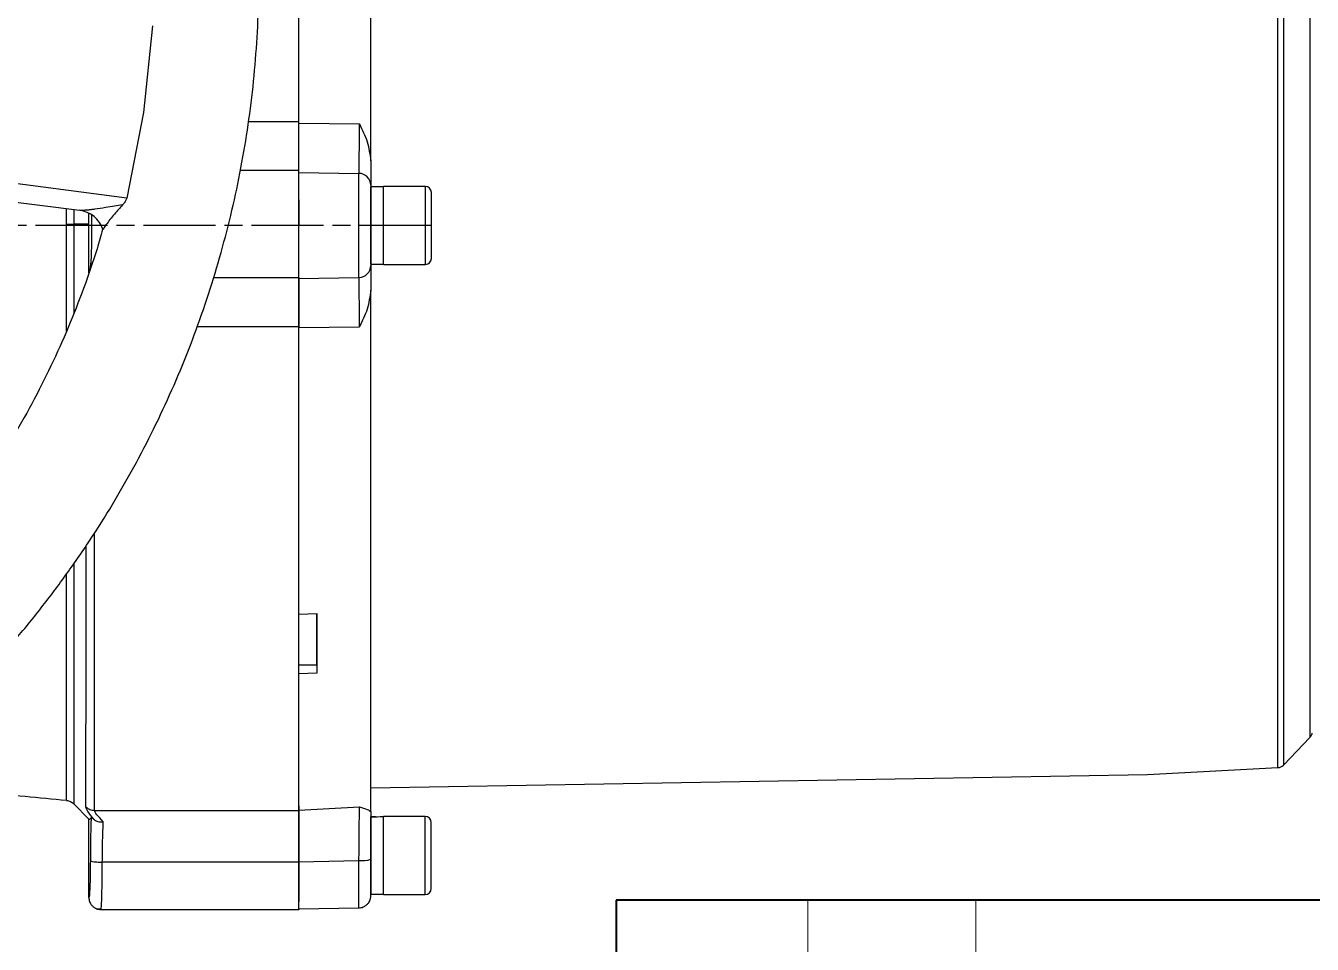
# Model space of a CAD drawing. Header units: millimetres. Extents: x 2379 to 4059, y 879 to 2067.
# Drawn here: x 3220.6 to 3435.1, y 1071.8 to 1224.9 of the extents above; entities that cross this region are included whole.
import ezdxf

# ---------------------------------------------------------------- set-up
doc = ezdxf.new("R2010")
doc.units = ezdxf.units.MM
doc.linetypes.add('AM_ISO08W050', pattern=[18, 12, -1.5, 3, -1.5])
for name, color, linetype, lineweight in [('AM_7', 4, 'AM_ISO08W050', 25), ('粗实线', 7, 'Continuous', 40), ('细实线', 3, 'Continuous', 13)]:
    doc.layers.add(name, color=color, linetype=linetype, lineweight=lineweight)

msp = doc.modelspace()

# ---------------------------------------------------------------- linework, layer by layer
at = {"color": 7, "linetype": 'Continuous', "lineweight": 25}
for p, q in [((3241.674, 1224.85), (3240.213, 1210.397)), ((3240.213, 1210.394), (3237.385, 1196.142)), ((3240.213, 1210.397), (3240.213, 1210.394)), ((3257.684, 1208.908), (3266.083, 1208.908)), ((3266.083, 1208.604), (3276.188, 1208.485)), ((3237.385, 1196.142), (3203.553, 1200.543)), ((3266.083, 1200.733), (3256.32, 1200.733)), ((3266.083, 1200.402), (3276.118, 1200.253)), ((3203.933, 1197.401), (3229.517, 1194.101)), ((3280.183, 1198.016), (3278.083, 1198.016)), ((3287.183, 1198.076), (3280.183, 1198.076)), ((3280.183, 1198.076), (3280.183, 1198.016)), ((3227.354, 1191.781), (3227.354, 1194.38)), ((3228.579, 1194.222), (3228.579, 1191.782)), ((3231.083, 1191.788), (3231.083, 1193.586)), ((3231.083, 1191.788), (3231.083, 1193.586)), ((3231.083, 1191.788), (3228.579, 1191.782)), ((3231.083, 1183.678), (3231.083, 1191.788)), ((3266.083, 1187.326), (3266.083, 1187.576)), ((3278.083, 1185.136), (3280.183, 1185.136)), ((3280.183, 1185.076), (3287.183, 1185.076)), ((3251.871, 1182.873), (3266.083, 1182.873)), ((3266.083, 1182.75), (3276.118, 1182.9)), ((3266.083, 1174.661), (3249.104, 1174.661)), ((3266.083, 1174.548), (3276.188, 1174.667)), ((3266.083, 1126.822), (3269.083, 1126.933)), ((3266.083, 1118.362), (3269.083, 1118.362)), ((3269.083, 1118.362), (3269.083, 1116.938)), ((3269.083, 1116.938), (3266.083, 1116.827)), ((3430.347, 1101.701), (3434.67, 1106.257)), ((3407.609, 1100.097), (3429.337, 1101.235)), ((3278.082, 1097.836), (3407.609, 1100.097)), ((3228.569, 1095.175), (3231.082, 1092.66)), ((3232.002, 1094.105), (3266.082, 1094.105)), ((3266.082, 1094.857), (3266.082, 1094.156)), ((3266.082, 1094.156), (3276.187, 1094.673)), ((3231.082, 1079.577), (3231.082, 1092.66)), ((3278.082, 1090.916), (3278.082, 1093.016)), ((3278.082, 1092.901), (3278.082, 1090.743)), ((3287.182, 1093.076), (3280.182, 1093.076)), ((3266.082, 1085.479), (3233.326, 1085.479)), ((3266.082, 1085.506), (3276.117, 1085.756)), ((3278.082, 1080.136), (3280.182, 1080.136)), ((3280.182, 1080.076), (3287.182, 1080.076)), ((3232.251, 1077.757), (3233.154, 1077.711)), ((3233.081, 1077.576), (3266.082, 1077.576)), ((3233.084, 1077.576), (3233.123, 1077.76)), ((3266.082, 1077.686), (3276.117, 1077.861))]:
    msp.add_line(p, q, dxfattribs=at)
at = {"color": 7, "linetype": 'Continuous', "lineweight": 25, "flags": 128}
for points in [[(3429.337, 1101.235), (3429.337, 1101.244), (3429.337, 1101.496), (3429.337, 1102.098), (3429.337, 1103.046), (3429.337, 1104.338), (3429.337, 1105.968), (3429.337, 1107.931), (3429.337, 1110.217), (3429.337, 1112.819), (3429.337, 1115.727), (3429.337, 1118.928), (3429.337, 1122.412), (3429.337, 1126.163), (3429.337, 1130.169), (3429.337, 1134.412), (3429.337, 1138.877), (3429.337, 1143.546), (3429.337, 1148.402), (3429.337, 1153.425), (3429.337, 1158.596), (3429.337, 1163.895), (3429.337, 1169.301), (3429.337, 1174.794), (3429.337, 1180.352), (3429.337, 1185.953), (3429.337, 1191.576), (3429.337, 1197.199), (3429.337, 1202.8), (3429.337, 1208.358), (3429.337, 1213.851), (3429.337, 1219.257), (3429.337, 1224.556), (3429.337, 1229.727)], [(3430.347, 1101.701), (3430.347, 1101.712), (3430.347, 1101.985), (3430.347, 1102.618), (3430.347, 1103.609), (3430.347, 1104.955), (3430.347, 1106.649), (3430.347, 1108.685), (3430.347, 1111.054), (3430.347, 1113.748), (3430.347, 1116.755), (3430.347, 1120.063), (3430.347, 1123.659), (3430.347, 1127.529), (3430.347, 1131.656), (3430.347, 1136.025), (3430.347, 1140.617), (3430.347, 1145.415), (3430.347, 1150.398), (3430.347, 1155.547), (3430.347, 1160.841), (3430.347, 1166.259), (3430.347, 1171.778), (3430.347, 1177.378), (3430.347, 1183.034), (3430.347, 1188.725), (3430.347, 1194.427), (3430.347, 1200.118), (3430.347, 1205.775), (3430.347, 1211.374), (3430.347, 1216.894), (3430.347, 1222.311), (3430.347, 1227.605)], [(3434.671, 1229.013), (3434.671, 1223.963), (3434.671, 1218.776), (3434.671, 1213.475), (3434.671, 1208.081), (3434.671, 1202.618), (3434.671, 1197.109), (3434.671, 1191.576), (3434.671, 1186.043), (3434.671, 1180.534), (3434.671, 1175.071), (3434.671, 1169.678), (3434.671, 1164.376), (3434.671, 1159.19), (3434.671, 1154.139), (3434.671, 1149.246), (3434.671, 1144.532), (3434.671, 1140.015), (3434.671, 1135.716), (3434.671, 1131.651), (3434.671, 1127.839), (3434.671, 1124.295), (3434.671, 1121.035), (3434.671, 1118.071), (3434.671, 1115.417), (3434.671, 1113.083), (3434.671, 1111.08), (3434.671, 1109.416), (3434.671, 1108.097), (3434.67, 1107.13), (3434.67, 1106.518), (3434.67, 1106.265), (3434.67, 1106.257)], [(3276.118, 1182.9), (3276.118, 1183.264), (3276.118, 1183.996), (3276.118, 1185.065), (3276.118, 1186.422), (3276.118, 1188.008), (3276.118, 1189.751), (3276.118, 1191.576), (3276.118, 1193.401), (3276.118, 1195.145), (3276.118, 1196.73), (3276.118, 1198.087), (3276.118, 1199.156), (3276.118, 1199.889), (3276.118, 1200.253)], [(3278.083, 1185.136), (3278.083, 1185.151), (3278.083, 1185.431), (3278.083, 1186.047), (3278.083, 1186.966), (3278.083, 1188.136), (3278.083, 1189.495), (3278.083, 1190.967), (3278.083, 1192.472), (3278.083, 1193.929), (3278.083, 1195.257), (3278.083, 1196.383), (3278.083, 1197.247), (3278.083, 1197.801), (3278.083, 1198.014), (3278.083, 1198.016)], [(3280.183, 1185.136), (3280.183, 1185.12), (3280.183, 1185.12), (3280.183, 1185.468), (3280.183, 1186.145), (3280.183, 1187.115), (3280.183, 1188.326), (3280.183, 1189.711), (3280.183, 1191.198), (3280.183, 1192.704), (3280.183, 1194.15), (3280.183, 1195.457), (3280.183, 1196.555), (3280.183, 1197.384), (3280.183, 1197.9), (3280.183, 1198.076), (3280.183, 1198.076)], [(3280.183, 1185.136), (3280.183, 1185.138), (3280.183, 1185.351), (3280.183, 1185.904), (3280.183, 1186.768), (3280.183, 1187.895), (3280.183, 1189.223), (3280.183, 1190.679), (3280.183, 1192.185), (3280.183, 1193.657), (3280.183, 1195.015), (3280.183, 1196.186), (3280.183, 1197.104), (3280.183, 1197.72), (3280.183, 1198), (3280.183, 1198.016)], [(3287.183, 1185.076), (3287.183, 1185.12), (3287.183, 1185.468), (3287.183, 1186.145), (3287.183, 1187.115), (3287.183, 1188.326), (3287.183, 1189.711), (3287.183, 1191.198), (3287.183, 1192.704), (3287.183, 1194.15), (3287.183, 1195.457), (3287.183, 1196.555), (3287.183, 1197.384), (3287.183, 1197.9), (3287.183, 1198.076)], [(3278.082, 1093.016), (3278.082, 1092.84), (3278.082, 1092.321), (3278.082, 1091.488), (3278.082, 1090.708)], [(3278.082, 1080.136), (3278.082, 1080.198), (3278.082, 1080.581), (3278.082, 1081.291), (3278.082, 1082.291), (3278.082, 1083.524), (3278.082, 1084.925), (3278.082, 1086.416), (3278.082, 1087.915), (3278.082, 1089.341), (3278.082, 1090.616), (3278.082, 1091.671), (3278.082, 1092.446), (3278.082, 1092.901)], [(3280.182, 1086.576), (3280.182, 1088.075), (3280.182, 1089.493), (3280.182, 1090.754), (3280.182, 1091.79), (3280.182, 1092.544), (3280.182, 1092.977), (3280.182, 1093.065), (3280.182, 1092.962)], [(3280.182, 1080.136), (3280.182, 1080.165), (3280.182, 1080.481), (3280.182, 1081.131), (3280.182, 1082.079), (3280.182, 1083.272), (3280.182, 1084.647), (3280.182, 1086.126), (3280.182, 1087.631), (3280.182, 1089.077), (3280.182, 1090.387), (3280.182, 1091.488), (3280.182, 1092.321), (3280.182, 1092.84), (3280.182, 1093.016)], [(3287.182, 1086.576), (3287.182, 1088.075), (3287.182, 1089.493), (3287.182, 1090.754), (3287.182, 1091.79), (3287.182, 1092.544), (3287.182, 1092.977), (3287.182, 1093.076)], [(3278.082, 1090.743), (3278.082, 1090.232), (3278.082, 1089.425), (3278.082, 1088.387), (3278.082, 1087.202), (3278.082, 1085.966), (3278.082, 1085.943)], [(3276.117, 1077.861), (3276.117, 1078.054), (3276.117, 1078.625), (3276.117, 1079.548), (3276.117, 1080.783), (3276.117, 1082.275), (3276.117, 1083.957), (3276.117, 1085.756)], [(3280.182, 1080.136), (3280.182, 1080.087), (3280.182, 1080.174), (3280.182, 1080.607), (3280.182, 1081.362), (3280.182, 1082.398), (3280.182, 1083.659), (3280.182, 1085.077), (3280.182, 1086.576)], [(3287.182, 1080.076), (3287.182, 1080.174), (3287.182, 1080.607), (3287.182, 1081.362), (3287.182, 1082.398), (3287.182, 1083.659), (3287.182, 1085.077), (3287.182, 1086.576)]]:
    msp.add_lwpolyline(points, dxfattribs=at)
at = {"color": 7, "linetype": 'Continuous', "lineweight": 25}
for centre, radius, start, end in [((3276.088, 1198.258), 1.995, 0.12481, 89.13021), ((3287.183, 1197.076), 1, 360, 90), ((3228.97, 1189.465), 4.668, 17.58427, 83.2716), ((3227.296, 1855.835), 664.054, 270.005021, 270.110676), ((3276.088, 1184.895), 1.995, 270.86979, 359.87519), ((3287.183, 1186.076), 1, 270, 360), ((3287.182, 1092.076), 1, 360, 90), ((3276.598, 1091.084), 5.35, 264.84154, 286.10398), ((3287.182, 1081.076), 1, 270, 360)]:
    msp.add_arc(centre, radius, start, end, dxfattribs=at)
for centre, major_axis, ratio, start_param, end_param in [((3231.082, 1191.576), (0, 98.916), 0.0000054, 4.6323855, 4.7145267), ((3231.202, 1191.583), (0.007, 98.975), 0.0349473, 3.1091985, 3.2162788), ((3278.082, 1086.576), (11.154, 0), 0.5773521, 1.4765232, 1.5707963), ((3280.182, 1086.576), (11.154, 0), 0.5773521, 1.5707963, 1.760193)]:
    msp.add_ellipse(centre, major_axis=major_axis, ratio=ratio, start_param=start_param, end_param=end_param, dxfattribs=at)
for points, knots in [([(3088.65, 1062.611), (3091.21, 1062.636), (3094.79, 1062.67), (3100.06, 1062.949), (3104.524, 1063.284), (3109.84, 1063.85), (3115.409, 1064.623), (3121.223, 1065.633), (3127.194, 1066.889), (3133.27, 1068.4), (3139.408, 1070.171), (3145.573, 1072.205), (3151.737, 1074.504), (3157.873, 1077.07), (3163.962, 1079.9), (3169.981, 1082.994), (3175.914, 1086.348), (3181.743, 1089.961), (3187.453, 1093.826), (3193.028, 1097.94), (3198.456, 1102.298), (3203.721, 1106.892), (3208.813, 1111.716), (3213.717, 1116.764), (3218.424, 1122.027), (3222.922, 1127.497), (3227.2, 1133.165), (3231.249, 1139.022), (3235.059, 1145.059), (3238.62, 1151.265), (3241.926, 1157.629), (3244.966, 1164.142), (3247.735, 1170.791), (3250.226, 1177.566), (3252.431, 1184.453), (3254.346, 1191.442), (3255.965, 1198.52), (3257.282, 1205.673), (3258.295, 1212.89), (3259, 1220.158), (3259.393, 1227.462), (3259.471, 1234.79), (3259.234, 1242.128), (3258.68, 1249.462), (3257.808, 1256.78), (3256.618, 1264.067), (3255.11, 1271.31), (3253.285, 1278.494), (3251.144, 1285.607), (3248.69, 1292.635), (3245.926, 1299.563), (3242.853, 1306.38), (3239.476, 1313.07), (3235.798, 1319.622), (3231.824, 1326.022), (3227.559, 1332.257), (3223.008, 1338.315), (3218.176, 1344.184), (3213.069, 1349.85), (3207.693, 1355.303), (3202.246, 1360.35), (3196.773, 1365.003), (3191.314, 1369.272), (3185.689, 1373.314), (3179.908, 1377.123), (3173.98, 1380.691), (3167.918, 1384.013), (3161.732, 1387.083), (3155.436, 1389.897), (3149.042, 1392.449), (3142.567, 1394.735), (3136.029, 1396.751), (3129.454, 1398.493), (3122.881, 1399.958), (3116.387, 1401.14), (3110.098, 1402.037), (3104.574, 1402.62), (3099.691, 1402.988), (3094.867, 1403.228), (3088.893, 1403.345), (3083.376, 1403.234), (3078.107, 1402.963), (3073.643, 1402.625), (3068.326, 1402.06), (3062.757, 1401.287), (3056.944, 1400.277), (3050.973, 1399.021), (3044.897, 1397.51), (3038.759, 1395.739), (3032.594, 1393.705), (3026.43, 1391.406), (3020.293, 1388.841), (3014.205, 1386.01), (3008.186, 1382.916), (3002.253, 1379.562), (2996.424, 1375.95), (2990.714, 1372.084), (2985.138, 1367.97), (2979.711, 1363.613), (2974.445, 1359.018), (2969.354, 1354.194), (2964.449, 1349.146), (2959.742, 1343.883), (2955.245, 1338.413), (2950.966, 1332.745), (2946.918, 1326.888), (2943.108, 1320.851), (2939.546, 1314.645), (2936.241, 1308.281), (2933.199, 1301.769), (2930.437, 1295.117), (2928.1, 1288.835), (2926.821, 1284.73), (2926.258, 1282.922)], [0, 0, 0, 0, 0.0102074, 0.014274, 0.021037, 0.0280561, 0.0355867, 0.0434511, 0.0515783, 0.0599113, 0.0684099, 0.0770439, 0.085791, 0.0946336, 0.1035582, 0.112554, 0.1216124, 0.1307262, 0.1398897, 0.1490979, 0.1583469, 0.1676331, 0.1769537, 0.1863062, 0.1956884, 0.2050985, 0.2145348, 0.2239961, 0.233481, 0.2429885, 0.2525178, 0.262068, 0.2716385, 0.2812287, 0.2908382, 0.3004664, 0.3101132, 0.3197782, 0.3294613, 0.3391624, 0.3488814, 0.3586183, 0.3683733, 0.3781464, 0.387938, 0.3977483, 0.4075776, 0.4174265, 0.4272956, 0.4371854, 0.4470968, 0.4570307, 0.4669882, 0.4769704, 0.486979, 0.4970156, 0.5070822, 0.5171812, 0.5273154, 0.5374882, 0.5477037, 0.5569145, 0.5661226, 0.5753266, 0.5845258, 0.5937191, 0.6029052, 0.6120821, 0.6212471, 0.6303962, 0.6395236, 0.6486197, 0.6576679, 0.6666375, 0.6754633, 0.6839789, 0.6919633, 0.6976055, 0.7035012, 0.7112199, 0.7214273, 0.7254939, 0.7322569, 0.739276, 0.7468066, 0.754671, 0.7627982, 0.7711312, 0.7796298, 0.7882638, 0.7970109, 0.8058535, 0.8147781, 0.8237739, 0.8328323, 0.8419461, 0.8511096, 0.8603178, 0.8695668, 0.878853, 0.8881736, 0.8975261, 0.9069083, 0.9163184, 0.9257547, 0.935216, 0.9447009, 0.9542084, 0.9637377, 0.9732879, 0.9828584, 0.9924486, 1, 1, 1, 1]), ([(3266.083, 1208.908), (3266.083, 1212.202), (3266.083, 1218.791), (3266.083, 1228.343), (3266.083, 1237.525), (3266.083, 1246.235), (3266.083, 1254.347), (3266.083, 1261.084), (3266.083, 1264.763), (3266.083, 1266.238)], [0, 0, 0, 0, 0.149957, 0.2999139, 0.4498709, 0.5998278, 0.7497848, 0.8997417, 1, 1, 1, 1]), ([(3266.083, 1200.402), (3266.083, 1200.628), (3266.083, 1201.08), (3266.083, 1202.959), (3266.083, 1205.504), (3266.083, 1207.57), (3266.083, 1208.604)], [0, 0, 0, 0, 0.25006523, 0.49944561, 0.74938637, 1, 1, 1, 1]), ([(3276.118, 1200.253), (3276.124, 1200.349), (3276.135, 1200.534), (3276.147, 1201.136), (3276.157, 1201.751), (3276.165, 1202.293), (3276.177, 1203.388), (3276.185, 1205.347), (3276.187, 1207.453), (3276.188, 1208.485)], [0, 0, 0, 0, 0.14905892, 0.28448604, 0.36525303, 0.43740721, 0.50045229, 0.75546744, 1, 1, 1, 1]), ([(3276.188, 1208.485), (3276.675, 1207.513), (3277.645, 1205.58), (3277.937, 1203.434), (3278.083, 1202.366)], [0, 0, 0, 0, 0.5024427, 1, 1, 1, 1]), ([(3278.083, 1202.366), (3278.083, 1201.813), (3278.083, 1200.711), (3278.083, 1199.492), (3278.083, 1198.605), (3278.083, 1198.377), (3278.083, 1198.262)], [0, 0, 0, 0, 0.250755, 0.4999887, 0.7492331, 1, 1, 1, 1]), ([(3266.083, 1187.488), (3266.083, 1187.861), (3266.083, 1189.139), (3266.083, 1191.842), (3266.083, 1195.071), (3266.083, 1197.89), (3266.083, 1199.995), (3266.083, 1200.487), (3266.083, 1200.733)], [0, 0, 0, 0, 0.0763206, 0.2610565, 0.4457924, 0.6305282, 0.8152641, 1, 1, 1, 1]), ([(3288.183, 1186.076), (3288.183, 1186.149), (3288.183, 1186.262), (3288.183, 1186.948), (3288.183, 1187.658), (3288.183, 1188.539), (3288.183, 1189.819), (3288.183, 1191.576), (3288.183, 1193.332), (3288.183, 1194.612), (3288.183, 1195.494), (3288.183, 1196.203), (3288.183, 1196.889), (3288.183, 1197.002), (3288.183, 1197.076)], [0, 0, 0, 0, 0.1197284, 0.1841803, 0.25, 0.3158197, 0.3802716, 0.5, 0.6197284, 0.6841803, 0.75, 0.8158197, 0.8802716, 1, 1, 1, 1]), ([(3236.7, 1194.991), (3236.257, 1194.921), (3235.293, 1194.768), (3233.73, 1194.528), (3232.415, 1194.322), (3231.437, 1194.191), (3230.873, 1194.128), (3230.346, 1194.085), (3229.871, 1194.065), (3229.625, 1194.09), (3229.517, 1194.101)], [0, 0, 0, 0, 0.1610959, 0.3500594, 0.5867226, 0.6799971, 0.7629362, 0.835774, 0.9281692, 1, 1, 1, 1]), ([(3236.7, 1194.991), (3236.237, 1194.482), (3235.186, 1193.326), (3234.135, 1191.969), (3233.575, 1191.138), (3233.432, 1190.895), (3233.419, 1190.872), (3233.42, 1190.875), (3233.42, 1190.875)], [0, 0, 0, 0, 0.296932, 0.6736495, 0.8400755, 0.9606673, 0.9947876, 1, 1, 1, 1]), ([(3237.385, 1196.142), (3237.332, 1195.985), (3237.204, 1195.606), (3236.93, 1195.246), (3236.748, 1195.044), (3236.7, 1194.991)], [0, 0, 0, 0, 0.3410071, 0.8286347, 1, 1, 1, 1]), ([(3266.083, 1195.576), (3266.083, 1195.691), (3266.083, 1195.954), (3266.083, 1195.592), (3266.083, 1194.663), (3266.083, 1193.244), (3266.083, 1192.132), (3266.083, 1191.576)], [0, 0, 0, 0, 0.1621533, 0.371615, 0.5810766, 0.7905383, 1, 1, 1, 1]), ([(3231.536, 1193.298), (3231.54, 1192.746), (3231.549, 1191.352), (3231.529, 1188.992), (3231.48, 1186.901), (3231.41, 1185.394), (3231.358, 1185.047), (3231.33, 1184.857)], [0, 0, 0, 0, 0.1446681, 0.3655212, 0.6066409, 0.7853277, 1, 1, 1, 1]), ([(3233.38, 1190.883), (3233.079, 1189.821), (3232.143, 1186.516), (3230.236, 1181.065), (3227.678, 1174.537), (3224.793, 1168.126), (3221.608, 1161.838), (3218.119, 1155.689), (3214.335, 1149.693), (3210.258, 1143.864), (3205.895, 1138.215), (3201.251, 1132.759), (3196.332, 1127.51), (3191.323, 1122.654), (3186.268, 1118.182), (3181.21, 1114.084), (3175.982, 1110.21), (3170.594, 1106.568), (3165.058, 1103.165), (3159.386, 1100.007), (3153.589, 1097.1), (3147.681, 1094.449), (3141.677, 1092.06), (3135.595, 1089.937), (3129.455, 1088.085), (3123.288, 1086.507), (3117.144, 1085.208), (3111.135, 1084.196), (3105.568, 1083.485), (3100.723, 1083.039), (3096.253, 1082.762), (3092.348, 1082.624), (3089.749, 1082.614), (3088.701, 1082.611)], [0, 0, 0, 0, 0.0170783, 0.0531439, 0.089298, 0.1255445, 0.1618882, 0.1983346, 0.2348901, 0.2715626, 0.3083611, 0.3452967, 0.3823824, 0.4196345, 0.4532144, 0.4867833, 0.5203362, 0.5538698, 0.5873798, 0.6208602, 0.654303, 0.6876965, 0.7210233, 0.7542563, 0.7873511, 0.8202281, 0.8527303, 0.8844984, 0.9144909, 0.939551, 0.9597807, 0.9837802, 1, 1, 1, 1]), ([(3227.354, 1173.958), (3227.354, 1176.906), (3227.354, 1182.808), (3227.354, 1188.788), (3227.354, 1191.781)], [0, 0, 0, 0, 0.4994879, 1, 1, 1, 1]), ([(3228.579, 1191.782), (3228.579, 1188.624), (3228.579, 1183.658), (3228.579, 1178.762), (3228.579, 1176.979)], [0, 0, 0, 0, 0.63598219, 1, 1, 1, 1]), ([(3231.33, 1184.857), (3231.311, 1184.773), (3231.277, 1184.614), (3231.244, 1184.267), (3231.228, 1184.103)], [0, 0, 0, 0, 0.5255504, 1, 1, 1, 1]), ([(3278.083, 1184.89), (3278.083, 1184.776), (3278.083, 1184.547), (3278.083, 1183.66), (3278.083, 1182.441), (3278.083, 1181.339), (3278.083, 1180.787)], [0, 0, 0, 0, 0.2507669, 0.5000113, 0.749245, 1, 1, 1, 1]), ([(3266.083, 1174.548), (3266.083, 1175.58), (3266.083, 1177.642), (3266.083, 1180.186), (3266.083, 1182.068), (3266.083, 1182.523), (3266.083, 1182.75)], [0, 0, 0, 0, 0.25004665, 0.49944856, 0.74939592, 1, 1, 1, 1]), ([(3276.188, 1174.667), (3276.187, 1175.701), (3276.186, 1177.094), (3276.181, 1178.629), (3276.176, 1179.509), (3276.171, 1180.348), (3276.161, 1181.174), (3276.148, 1181.956), (3276.135, 1182.618), (3276.124, 1182.803), (3276.118, 1182.9)], [0, 0, 0, 0, 0.2442896, 0.3290361, 0.4144898, 0.500125, 0.5979924, 0.7157703, 0.8510724, 1, 1, 1, 1]), ([(3278.083, 1180.787), (3277.937, 1179.719), (3277.645, 1177.572), (3276.675, 1175.639), (3276.188, 1174.667)], [0, 0, 0, 0, 0.4975573, 1, 1, 1, 1]), ([(3232.002, 1094.105), (3232.004, 1094.712), (3232.006, 1095.911), (3232.01, 1098.677), (3232.013, 1102.044), (3232.016, 1106.43), (3232.02, 1111.97), (3232.023, 1118.769), (3232.026, 1126.153), (3232.029, 1133.333), (3232.03, 1138.25), (3232.031, 1140.355)], [0, 0, 0, 0, 0.1074926, 0.2126392, 0.3154396, 0.4158938, 0.5461536, 0.6722446, 0.7941664, 0.9119185, 1, 1, 1, 1]), ([(3230.588, 1094.683), (3230.589, 1095.238), (3230.591, 1096.331), (3230.594, 1098.775), (3230.597, 1101.676), (3230.6, 1105.011), (3230.603, 1108.687), (3230.606, 1113.24), (3230.609, 1118.753), (3230.612, 1125.267), (3230.615, 1131.703), (3230.616, 1136.125), (3230.617, 1138.195)], [0, 0, 0, 0, 0.1035581, 0.2035099, 0.2998551, 0.392593, 0.4817231, 0.567245, 0.6887335, 0.8021064, 0.9073615, 1, 1, 1, 1]), ([(3228.577, 1135.244), (3228.577, 1133.676), (3228.577, 1129.54), (3228.576, 1123.48), (3228.575, 1117.083), (3228.575, 1111.426), (3228.574, 1106.536), (3228.573, 1102.463), (3228.572, 1099.255), (3228.571, 1096.907), (3228.57, 1095.579), (3228.57, 1095.029), (3228.569, 1095.184), (3228.569, 1095.188)], [0, 0, 0, 0, 0.0633626, 0.1671091, 0.2708556, 0.3746022, 0.4783487, 0.5820952, 0.6858417, 0.7895882, 0.8933347, 0.9970812, 1, 1, 1, 1]), ([(3227.344, 1095.763), (3227.344, 1095.76), (3227.344, 1095.645), (3227.345, 1096.046), (3227.345, 1096.977), (3227.346, 1098.524), (3227.347, 1100.506), (3227.347, 1102.865), (3227.348, 1105.614), (3227.349, 1108.718), (3227.349, 1112.13), (3227.35, 1114.926), (3227.35, 1116.943), (3227.35, 1118.131), (3227.351, 1119.316), (3227.351, 1120.495), (3227.351, 1121.666), (3227.351, 1122.826), (3227.351, 1125.91), (3227.352, 1129.347), (3227.352, 1132.744), (3227.352, 1133.472)], [0, 0, 0, 0, 0.0029077, 0.0949925, 0.1832887, 0.2677958, 0.3485137, 0.4254418, 0.4985799, 0.5759913, 0.6486482, 0.7165502, 0.7383478, 0.7596059, 0.7803246, 0.8005039, 0.8201437, 0.839244, 0.8578049, 0.9695111, 1, 1, 1, 1]), ([(3269.083, 1118.362), (3269.083, 1119.931), (3269.083, 1122.639), (3269.083, 1125.663), (3269.083, 1126.933)], [0, 0, 0, 0, 0.5796371, 1, 1, 1, 1]), ([(3434.767, 1106.385), (3434.802, 1106.427), (3434.896, 1106.541), (3434.984, 1106.746), (3435.039, 1106.909), (3435.051, 1106.986), (3435.051, 1106.989)], [0, 0, 0, 0, 0.2393477, 0.6547521, 0.9846919, 1, 1, 1, 1]), ([(3429.341, 1101.26), (3429.422, 1101.259), (3429.667, 1101.255), (3430.015, 1101.424), (3430.281, 1101.61), (3430.374, 1101.737), (3430.389, 1101.758)], [0, 0, 0, 0, 0.2019411, 0.6071505, 0.9370498, 1, 1, 1, 1]), ([(3195.089, 1099.655), (3198.771, 1099.13), (3207.207, 1097.926), (3217.965, 1096.654), (3225.047, 1096.003), (3227.347, 1095.792)], [0, 0, 0, 0, 0.34342, 0.7867455, 1, 1, 1, 1]), ([(3227.344, 1095.753), (3227.575, 1095.709), (3228.037, 1095.623), (3228.396, 1095.32), (3228.576, 1095.169)], [0, 0, 0, 0, 0.5000711, 1, 1, 1, 1]), ([(3231.893, 1092.611), (3231.514, 1093.092), (3230.777, 1094.026), (3230.65, 1094.468), (3230.588, 1094.683)], [0, 0, 0, 0, 0.5146876, 1, 1, 1, 1]), ([(3230.588, 1094.683), (3230.684, 1094.597), (3230.88, 1094.425), (3231.232, 1094.245), (3231.611, 1094.127), (3231.873, 1094.112), (3232.002, 1094.105)], [0, 0, 0, 0, 0.2475722, 0.5, 0.7524278, 1, 1, 1, 1]), ([(3233.488, 1092.206), (3233.071, 1092.635), (3232.245, 1093.484), (3232.083, 1093.899), (3232.002, 1094.105)], [0, 0, 0, 0, 0.5050283, 1, 1, 1, 1]), ([(3266.082, 1085.506), (3266.082, 1086.551), (3266.082, 1088.64), (3266.082, 1091.288), (3266.082, 1093.309), (3266.082, 1093.874), (3266.082, 1094.156)], [0, 0, 0, 0, 0.2500652, 0.4994456, 0.7493864, 1, 1, 1, 1]), ([(3276.117, 1085.756), (3276.123, 1086.397), (3276.134, 1087.62), (3276.147, 1089.099), (3276.157, 1090.188), (3276.164, 1090.954), (3276.176, 1092.242), (3276.185, 1093.822), (3276.186, 1094.393), (3276.187, 1094.673)], [0, 0, 0, 0, 0.1490589, 0.284486, 0.365253, 0.4374072, 0.5004523, 0.7554674, 1, 1, 1, 1]), ([(3276.187, 1094.673), (3276.674, 1094.536), (3277.644, 1094.264), (3277.937, 1094.023), (3278.082, 1093.903)], [0, 0, 0, 0, 0.5024427, 1, 1, 1, 1]), ([(3231.452, 1092.884), (3231.437, 1092.404), (3231.405, 1091.442), (3231.368, 1089.703), (3231.34, 1087.794), (3231.332, 1086.412), (3231.327, 1085.723)], [0, 0, 0, 0, 0.2423696, 0.4853152, 0.7431963, 1, 1, 1, 1]), ([(3231.452, 1092.884), (3231.473, 1092.894), (3231.505, 1092.907), (3231.668, 1092.8), (3231.799, 1092.695), (3231.878, 1092.625), (3231.893, 1092.611)], [0, 0, 0, 0, 0.5019977, 0.7519527, 0.9535485, 1, 1, 1, 1]), ([(3231.893, 1092.611), (3231.991, 1092.536), (3232.193, 1092.382), (3232.584, 1092.24), (3233.024, 1092.169), (3233.333, 1092.194), (3233.488, 1092.206)], [0, 0, 0, 0, 0.2386671, 0.4926942, 0.7442037, 1, 1, 1, 1]), ([(3233.326, 1085.479), (3233.331, 1086.096), (3233.341, 1087.354), (3233.375, 1089.148), (3233.422, 1090.844), (3233.466, 1091.747), (3233.488, 1092.206)], [0, 0, 0, 0, 0.2356127, 0.4808109, 0.7356041, 1, 1, 1, 1]), ([(3278.082, 1093.903), (3278.082, 1093.369), (3278.082, 1092.304), (3278.082, 1090.347), (3278.082, 1088.219), (3278.082, 1086.704), (3278.082, 1085.944)], [0, 0, 0, 0, 0.250755, 0.4999887, 0.7492331, 1, 1, 1, 1]), ([(3288.182, 1086.576), (3288.182, 1087.268), (3288.182, 1088.332), (3288.182, 1089.612), (3288.182, 1090.494), (3288.182, 1091.203), (3288.182, 1091.889), (3288.182, 1092.002), (3288.182, 1092.076)], [0, 0, 0, 0, 0.2394568, 0.3683607, 0.5, 0.6316393, 0.7605432, 1, 1, 1, 1]), ([(3266.082, 1090.576), (3266.082, 1090.691), (3266.082, 1090.954), (3266.082, 1090.592), (3266.082, 1089.663), (3266.082, 1088.244), (3266.082, 1087.132), (3266.082, 1086.576)], [0, 0, 0, 0, 0.1621502, 0.3716126, 0.5810751, 0.7905375, 1, 1, 1, 1]), ([(3231.327, 1085.723), (3231.321, 1084.889), (3231.307, 1083.222), (3231.249, 1081.209), (3231.172, 1079.827), (3231.112, 1079.66), (3231.082, 1079.577)], [0, 0, 0, 0, 0.2501088, 0.5000493, 0.7500207, 1, 1, 1, 1]), ([(3231.327, 1085.723), (3231.363, 1085.693), (3231.436, 1085.63), (3231.904, 1085.549), (3232.568, 1085.492), (3233.08, 1085.483), (3233.326, 1085.479)], [0, 0, 0, 0, 0.2409388, 0.5005407, 0.7598409, 1, 1, 1, 1]), ([(3233.123, 1077.76), (3233.13, 1077.784), (3233.15, 1077.857), (3233.194, 1078.478), (3233.252, 1079.835), (3233.306, 1082.326), (3233.32, 1084.45), (3233.326, 1085.479)], [0, 0, 0, 0, 0.0675681, 0.1998133, 0.4374294, 0.7275623, 1, 1, 1, 1]), ([(3266.082, 1077.58), (3266.082, 1077.579), (3266.082, 1077.385), (3266.082, 1078.068), (3266.082, 1079.672), (3266.082, 1082.297), (3266.082, 1084.418), (3266.082, 1085.479)], [0, 0, 0, 0, 0.00146, 0.251095, 0.50073, 0.750365, 1, 1, 1, 1]), ([(3278.082, 1085.944), (3278.082, 1085.125), (3278.082, 1083.487), (3278.082, 1081.553), (3278.082, 1080.436), (3278.082, 1080.283), (3278.082, 1080.27)], [0, 0, 0, 0, 0.3230439, 0.6460878, 0.9691318, 1, 1, 1, 1]), ([(3288.182, 1081.076), (3288.182, 1081.149), (3288.182, 1081.262), (3288.182, 1081.948), (3288.182, 1082.658), (3288.182, 1083.539), (3288.182, 1084.819), (3288.182, 1085.884), (3288.182, 1086.576)], [0, 0, 0, 0, 0.2394568, 0.3683607, 0.5, 0.6316393, 0.7605432, 1, 1, 1, 1]), ([(3266.082, 1082.576), (3266.082, 1082.532), (3266.082, 1081.466), (3266.082, 1080.025), (3266.082, 1079.201), (3266.082, 1078.883)], [0, 0, 0, 0, 0.0255431, 0.6246336, 1, 1, 1, 1]), ([(3231.082, 1079.577), (3231.102, 1079.361), (3231.135, 1079.007), (3231.353, 1078.544), (3231.621, 1078.184), (3231.967, 1077.9), (3232.447, 1077.644), (3232.833, 1077.603), (3233.084, 1077.577)], [0, 0, 0, 0, 0.2060336, 0.3367467, 0.4847907, 0.6326865, 0.7619928, 1, 1, 1, 1]), ([(3276.111, 1077.889), (3276.187, 1077.882), (3276.492, 1077.854), (3276.969, 1078.04), (3277.439, 1078.36), (3277.745, 1078.722), (3277.93, 1079.067), (3278.026, 1079.365), (3278.067, 1079.592), (3278.08, 1079.742), (3278.082, 1079.818), (3278.082, 1079.848), (3278.082, 1079.853), (3278.082, 1079.855), (3278.082, 1079.857), (3278.082, 1079.859), (3278.082, 1079.861), (3278.082, 1079.871), (3278.082, 1079.939), (3278.082, 1080.189), (3278.082, 1080.27)], [0, 0, 0, 0, 0.0427535, 0.1716137, 0.274933, 0.3619927, 0.4349672, 0.4936953, 0.5372005, 0.5648057, 0.5779833, 0.5802423, 0.5811791, 0.5818638, 0.5828222, 0.5846676, 0.5898798, 0.6180464, 0.8773136, 1, 1, 1, 1]), ([(3232.355, 1077.752), (3232.443, 1077.715), (3232.694, 1077.611), (3232.947, 1077.667), (3233.112, 1077.704)], [0, 0, 0, 0, 0.3495315, 1, 1, 1, 1])]:
    msp.add_open_spline(points, degree=3, knots=knots, dxfattribs=at)
for points in [[(3278.083, 1202.366), (3278.083, 1206.017), (3278.083, 1213.321), (3278.083, 1223.964), (3278.083, 1234.207), (3278.083, 1243.907), (3278.083, 1252.947), (3278.083, 1261.209), (3278.083, 1268.59), (3278.083, 1274.995), (3278.083, 1280.35), (3278.083, 1284.558), (3278.082, 1287.678), (3278.082, 1288.726), (3278.082, 1289.25)], [(3266.083, 1208.604), (3266.083, 1211.518), (3266.083, 1217.346), (3266.083, 1225.84), (3266.083, 1234.069), (3266.083, 1241.94), (3266.083, 1249.441), (3266.083, 1254.034), (3266.083, 1256.33)], [(3266.083, 1200.733), (3266.083, 1200.96), (3266.083, 1201.413), (3266.083, 1203.291), (3266.083, 1205.825), (3266.083, 1207.88), (3266.083, 1208.908)], [(3266.083, 1191.576), (3266.083, 1192.652), (3266.083, 1194.802), (3266.083, 1197.589), (3266.083, 1199.675), (3266.083, 1200.16), (3266.083, 1200.402)], [(3278.083, 1198.262), (3278.083, 1198.095), (3278.083, 1197.763), (3278.083, 1196.189), (3278.083, 1194.058), (3278.083, 1192.403), (3278.083, 1191.576)], [(3266.083, 1182.75), (3266.083, 1182.993), (3266.083, 1183.477), (3266.083, 1185.564), (3266.083, 1188.35), (3266.083, 1190.501), (3266.083, 1191.576)], [(3278.083, 1191.576), (3278.083, 1190.749), (3278.083, 1189.095), (3278.083, 1186.964), (3278.083, 1185.39), (3278.083, 1185.057), (3278.083, 1184.89)], [(3266.083, 1182.873), (3266.083, 1182.641), (3266.083, 1182.179), (3266.083, 1180.29), (3266.083, 1177.748), (3266.083, 1175.69), (3266.083, 1174.661)], [(3278.082, 1093.903), (3278.082, 1094.427), (3278.082, 1095.475), (3278.083, 1098.594), (3278.083, 1102.802), (3278.083, 1108.158), (3278.083, 1114.562), (3278.083, 1121.944), (3278.083, 1130.206), (3278.083, 1139.245), (3278.083, 1148.946), (3278.083, 1159.189), (3278.083, 1169.832), (3278.083, 1177.135), (3278.083, 1180.787)], [(3266.082, 1094.105), (3266.082, 1094.792), (3266.082, 1096.164), (3266.083, 1099.485), (3266.083, 1103.689), (3266.083, 1108.824), (3266.083, 1114.814), (3266.083, 1121.601), (3266.083, 1129.115), (3266.083, 1137.277), (3266.083, 1146.002), (3266.083, 1155.203), (3266.083, 1164.77), (3266.083, 1171.364), (3266.083, 1174.661)], [(3266.083, 1126.822), (3266.083, 1129.119), (3266.083, 1133.712), (3266.083, 1141.212), (3266.083, 1149.083), (3266.083, 1157.312), (3266.083, 1165.807), (3266.083, 1171.634), (3266.083, 1174.548)], [(3266.083, 1118.362), (3266.083, 1119.936), (3266.083, 1123.085), (3266.083, 1126.6), (3266.083, 1128.357)], [(3269.083, 1126.933), (3269.083, 1125.178), (3269.083, 1121.667), (3269.083, 1118.515), (3269.083, 1116.938)], [(3266.082, 1094.156), (3266.082, 1094.744), (3266.082, 1095.92), (3266.083, 1098.673), (3266.083, 1102.12), (3266.083, 1106.32), (3266.083, 1111.165), (3266.083, 1114.94), (3266.083, 1116.827)], [(3266.082, 1094.105), (3266.082, 1093.823), (3266.082, 1093.258), (3266.082, 1091.242), (3266.082, 1088.604), (3266.082, 1086.52), (3266.082, 1085.479)], [(3266.082, 1086.576), (3266.082, 1086.019), (3266.082, 1084.905), (3266.082, 1083.501), (3266.082, 1082.518), (3266.082, 1082.39), (3266.082, 1082.326)], [(3266.082, 1077.686), (3266.082, 1077.799), (3266.082, 1078.026), (3266.082, 1079.79), (3266.082, 1082.344), (3266.082, 1084.452), (3266.082, 1085.506)]]:
    msp.add_open_spline(points, degree=3, dxfattribs=at)
at = {"layer": 'AM_7'}
msp.add_line((3288.183, 1191.576), (3078.359, 1191.576), dxfattribs=at)
at = {"layer": '粗实线'}
for p, q in [((3318.984, 1079.144), (3318.984, 899.144)), ((4038.984, 1079.144), (3318.984, 1079.144))]:
    msp.add_line(p, q, dxfattribs=at)
at = {"layer": '细实线'}
for p, q in [((3350.984, 1079.144), (3350.984, 979.144)), ((3378.984, 1079.144), (3378.984, 979.144))]:
    msp.add_line(p, q, dxfattribs=at)

doc.saveas('drawing.dxf')
